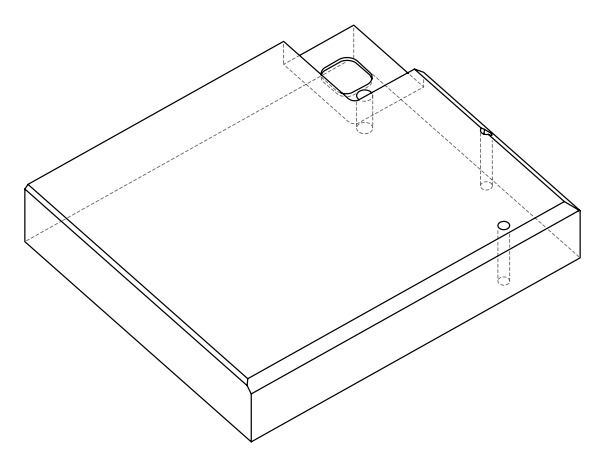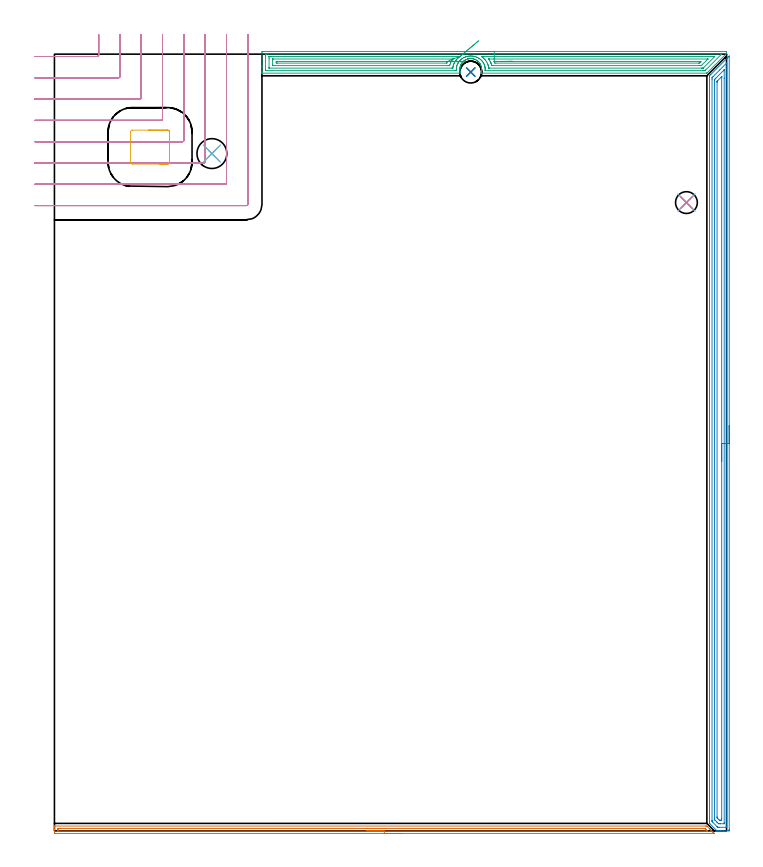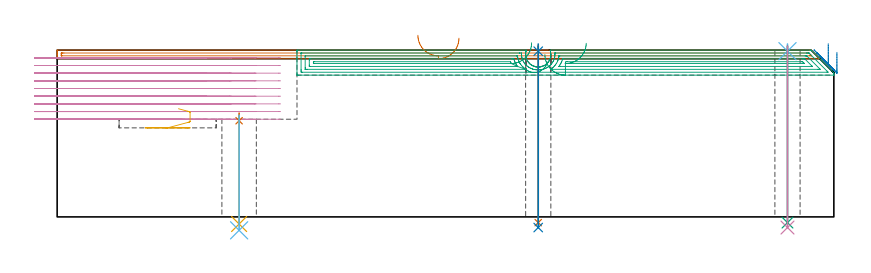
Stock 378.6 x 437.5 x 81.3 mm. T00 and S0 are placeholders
(PLAN: 14 operations, 9 tool changes, 53.7 min)
(1 AREA_MILL | FG_CHAMFER_SURFACE | UGT0205_001 | 6.08 min | 3304 mm3)
(2 AREA_MILL_1 | FG_CHAMFER_SURFACE_1 | UGT0205_001 | 14.04 min | 26900 mm3)
(3 AREA_MILL_2 | FG_CHAMFER_SURFACE_2 | UGT0205_001 | 10.39 min | 19457 mm3)
(4 MILL_CORNER_NOTCH_RECTANGULAR | CORNER_NOTCH_RECTANGULAR | NXT0201_012 | Follow Part, ap 4, ae 75% | 20.95 min | 366515 mm3)
(5 MILL_RECTANGULAR_POCKET | POCKET_RECTANGULAR_STRAIGHT | UGT0201_109 | Follow Part, ap 6.35, ae 75% | 0.31 min | 8172 mm3)
(6 SPOT_DRILL | STEP1HOLE | NXT0321_9005460120000 | 0.03 min | 5 mm3)
(7 SPOT_DRILL_1 | STEP1HOLE_1 | NXT0321_9005460120000 | 0.04 min | 0 mm3)
(8 SPOT_DRILL_2 | STEP1HOLE_2 | NXT0321_9005460120000 | 0.03 min | 0 mm3)
(9 DRILL_THROUGH_HOLE_INTO_CENTER | STEP1HOLE | NXT0301_042 | 0.35 min | 3172 mm3)
(10 DRILL_TO_ENLARGE_THROUGH_HOLE | STEP1HOLE | UGT0301_232 | 0.36 min | 6454 mm3)
(11 DRILL_THROUGH_HOLE_INTO_CENTER_1 | STEP1HOLE_1 | NXT0301_079 | 0.22 min | 4335 mm3)
(12 DRILL_TO_ENLARGE_THROUGH_HOLE_1 | STEP1HOLE_1 | UGT0301_291 | 0.23 min | 6176 mm3)
(13 DRILL_THROUGH_HOLE_INTO_CENTER_2 | STEP1HOLE_2 | NXT0301_042 | 0.35 min | 3108 mm3)
(14 DRILL_TO_ENLARGE_THROUGH_HOLE_2 | STEP1HOLE_2 | UGT0301_232 | 0.36 min | 6225 mm3)
(TOOL UGT0205_001 | Chamfer Mill 20 x 3 x 45 deg. | D20 FL50 Z2)
(TOOL NXT0201_012 | ENDMILL 16mm [2P460-1600-NA 1630] | D16 FL38 Z6)
(TOOL UGT0201_109 | End Mill 25.4 mm | D25.4 FL25 Z2)
(TOOL NXT0321_9005460120000 | NC Spot Drill, 142deg, 12mm, Carbide, Uncoated | D12 PA142 FL30 Z2)
(TOOL NXT0301_042 | Carbide Drill 7.1mm [860.1-0710-057A1-MM 2214] | D7.1 PA140 FL85 Z2)
(TOOL UGT0301_232 | Twist Drill 12.3 mm | D12.3 PA118 FL97 Z2)
(TOOL NXT0301_079 | Carbide Drill 10.8mm [860.1-1080-032A1-MM 2214] | D10.8 PA140 FL55 Z2)
(TOOL UGT0301_291 | Twist Drill 16.8 mm | D16.8 PA118 FL125 Z2)
(OP 1 AREA_MILL)
G17 G21 G94 G90
T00 M6
G54
G17 G0 G90 X195.85 Y-1.5 S1061 M3
G43 Z91.3 H0
Z87.1
G94 G1 X195.812 Z86.228 F250.
X195.698 Z85.364
X195.509 Z84.512
X195.247 Z83.68
X194.913 Z82.874
X194.51 Z82.1
X194.041 Z81.364
X193.51 Z80.672
X192.921 Z80.029
X192.278 Z79.44
X191.586 Z78.909
X190.85 Z78.44
X190.076 Z78.037
X189.27 Z77.703
X188.438 Z77.441
X187.586 Z77.252
X186.721 Z77.138
X185.85 Z77.1
X0.609
X0.254 Y-1.497 Z77.101
X0.01 Y-1.492 Z77.104
X0. Y-1.149 Z77.446
Y-0.871 Z77.724
Y-0.274 Z78.32
Y0.281 Z78.878
Y0.6 Z79.196
Y1.155 Z79.751
Y1.474 Z80.069
Y2.113 Z80.712
Y2.444 Z81.043
X0.002 Y2.574 Z81.166
X0.01 Y2.697 Z81.288
X0.163 Y2.7 Z81.3
X366.627
X367.501 Y2.693 Z81.293
X367.52 Y2.678 Z81.278
X367.853 Y2.349 Z80.946
X369.029 Y1.173 Z79.77
X369.165 Y1.037 Z79.633
X369.305 Y0.896 Z79.494
X369.457 Y0.744 Z79.342
X369.602 Y0.6 Z79.195
X369.752 Y0.45 Z79.047
X369.885 Y0.316 Z78.914
X370.04 Y0.163 Z78.758
X370.54 Y-0.34 Z78.259
X370.793 Y-0.592 Z78.006
X370.913 Y-0.711 Z77.885
X371.472 Y-1.272 Z77.328
X371.607 Y-1.407 Z77.192
X371.686 Y-1.486 Z77.112
X371.688 Y-1.495 Z77.103
X371.686 Y-1.499 Z77.099
X185.85 Y-1.5 Z77.1
Y-0.086 Z78.514
X2.395 Y-0.085 Z78.515
X2.201 Y-0.084 Z78.516
X2.049 Y-0.08 Z78.52
X2.017 Y-0.079 Z78.521
X2.01 Y-0.062 Z78.538
X2.006 Y-0.035 Z78.565
X2.001 Y0.111 Z78.711
X2. Y0.6 Z79.2
Y0.986 Z79.586
X2.003 Y1.115 Z79.715
X2.007 Y1.218 Z79.818
X2.011 Y1.279 Z79.879
X2.045 Y1.28 Z79.88
X2.395 Y1.284 Z79.884
X2.588 Y1.285 Z79.885
X3.287 Y1.286 Z79.886
X365.734 Y1.285 Z79.885
X365.928
X366.277 Y1.281 Z79.881
X366.447 Y1.279 Z79.879
X366.627 Y1.113 Z79.713
X367.148 Y0.6 Z79.2
X367.52 Y0.227 Z78.827
X367.77 Y-0.032 Z78.568
X367.808 Y-0.079 Z78.521
X367.723 Y-0.081 Z78.519
X367.52 Y-0.084 Z78.516
X367.327 Y-0.085 Z78.515
X366.627 Y-0.086 Z78.514
X185.85
X184.978 Z78.552
X184.113 Z78.666
X183.262 Z78.855
X182.43 Z79.117
X181.624 Z79.451
X180.85 Z79.854
X180.114 Z80.323
X179.422 Z80.854
X178.779 Z81.443
X178.189 Z82.086
X177.658 Z82.779
X177.19 Z83.514
X176.787 Z84.288
X176.453 Z85.094
X176.191 Z85.926
X176.002 Z86.778
X175.888 Z87.643
X175.85 Z88.514
G0 Z91.3
M5
M2
(OP 2 AREA_MILL_1)
G17 G21 G94 G90
T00 M6
G54
G17 G0 G90 X380.1 Y228.2 S1061 M3
G43 Z91.3 H0
Z80.2
G94 G1 Y228.162 Z79.328 F250.
Y228.048 Z78.464
Y227.859 Z77.612
Y227.597 Z76.78
Y227.263 Z75.974
Y226.86 Z75.2
Y226.391 Z74.464
Y225.86 Z73.772
Y225.271 Z73.129
Y224.628 Z72.54
Y223.936 Z72.008
Y223.2 Z71.54
Y222.426 Z71.137
Y221.62 Z70.803
Y220.788 Z70.541
Y219.936 Z70.352
Y219.072 Z70.238
Y218.2 Z70.2
Y0.884
X380.098 Y0.621 Z70.202
X380.091 Y0.007 Z70.206
X380.086 Y0.004 Z70.211
X379.469 Y0. Z70.828
X376.786 Z73.509
X375.345 Z74.951
X374.997 Z75.298
X374.3 Z75.999
X373.905 Z76.394
X373.209 Y0.007 Z77.091
X373.2 Y0.01 Z77.099
X373.026 Y0.174 Z77.274
X369.184 Y4.016 Z81.115
X369.007 Y4.195 Z81.292
X369.006 Y4.2 Z81.294
X369. Y5.089 Z81.3
Y425.056
X369.005 Y425.305 Z81.29
X369.631 Y425.931 Z80.669
X379.776 Y436.077 Z70.522
X379.916 Y436.217 Z70.381
X380.078 Y436.375 Z70.22
X380.095 Y436.383 Z70.203
X380.099 Y436.375 Z70.199
X380.1 Y218.2 Z70.2
X378.686 Z71.614
X378.685 Y2.408 Z71.615
X378.684 Y2.298 Z71.616
X378.68 Y2.186 Z71.62
X378.67 Y2.01 Z71.63
X378.574 Y2.007 Z71.726
X378.087 Y2.001 Z72.213
X374.511 Y2. Z75.789
X374.103 Y2.003 Z76.197
X373.695 Y2.01 Z76.605
X373.647 Y2.014 Z76.653
X373.62 Y2.036 Z76.68
X373.565 Y2.087 Z76.735
X373.457 Y2.193 Z76.843
X373.242 Y2.408 Z77.058
X370.561 Y5.089 Z79.739
X370.526 Y5.126 Z79.774
X370.425 Y5.236 Z79.875
X370.418 Y5.648 Z79.882
X370.415 Y5.871 Z79.885
Y423.38
X370.421 Y424.163 Z79.879
X370.425 Y424.263 Z79.875
X370.526 Y424.37 Z79.774
X370.867 Y424.716 Z79.433
X374.78 Y428.631 Z75.52
X378.465 Y432.314 Z71.835
X378.574 Y432.42 Z71.726
X378.677 Y432.516 Z71.623
X378.683 Y432.316 Z71.617
X378.685 Y432.205 Z71.615
X378.686 Y218.2 Z71.614
X377.272 Z73.028
X377.271 Y4.604 Z73.029
X377.269 Y4.195 Z73.031
X377.267 Y4.074 Z73.033
X377.265 Y4.022 Z73.035
X377.176 Y4.01 Z73.124
X376.979 Y4.002 Z73.321
X375.192 Y4. Z75.108
X374.997 Y4.001 Z75.303
X374.294 Y4.004 Z76.006
X374.103 Y4.01 Z76.197
X373.91 Y4.195 Z76.39
X373.209 Y4.891 Z77.091
X373.011 Y5.089 Z77.289
X372.314 Y5.786 Z77.986
X372.12 Y5.982 Z78.18
X371.924 Y6.187 Z78.376
X371.835 Y6.291 Z78.465
X371.833 Y6.347 Z78.467
X371.83 Y6.466 Z78.47
X371.829 Y6.876 Z78.471
X371.828 Y7.361 Z78.472
X371.829 Y422.861 Z78.471
X371.831 Y423.065 Z78.469
X371.833 Y423.167 Z78.467
X371.835 Y423.214 Z78.465
X371.879 Y423.269 Z78.421
X372.093 Y423.49 Z78.207
X372.314 Y423.715 Z77.986
X372.538 Y423.939 Z77.762
X377.008 Y428.408 Z73.292
X377.233 Y428.631 Z73.067
X377.244 Y428.634 Z73.056
X377.264 Y428.631 Z73.036
X377.268 Y428.363 Z73.032
X377.27 Y428.146 Z73.03
X377.272 Y423.985 Z73.028
Y218.2
X375.857 Z74.443
Y6.876
X375.85 Y6.023 Z74.45
X374.997 Y6.001 Z75.303
X374.978 Z75.322
X374.536 Y6.025 Z75.764
X374.103 Y6.451 Z76.197
X373.677 Y6.876 Z76.623
X373.251 Y7.31 Z77.049
X373.243 Y7.735 Z77.057
Y7.769
Y421.482
X373.245 Y421.912 Z77.055
X373.248 Y422.126 Z77.052
X373.25 Y422.177 Z77.05
X373.269 Y422.208 Z77.031
X373.32 Y422.265 Z76.98
X373.425 Y422.376 Z76.875
X375.551 Y424.503 Z74.749
X375.816 Y424.764 Z74.484
X375.846 Y424.791 Z74.454
X375.851 Y424.792 Z74.449
X375.852 Y424.789 Z74.448
X375.855 Y424.745 Z74.445
X375.857 Y424.562 Z74.443
Y218.2
Y217.328 Z74.481
Y216.463 Z74.595
Y215.612 Z74.783
Y214.78 Z75.046
Y213.974 Z75.38
Y213.2 Z75.782
Y212.464 Z76.251
Y211.772 Z76.782
Y211.129 Z77.372
Y210.54 Z78.015
Y210.008 Z78.707
Y209.54 Z79.443
Y209.137 Z80.216
Y208.803 Z81.022
Y208.541 Z81.854
Y208.352 Z82.706
Y208.238 Z83.571
Y208.2 Z84.443
G0 Z91.3
M5
M2
(OP 3 AREA_MILL_2)
G17 G21 G94 G90
T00 M6
G54
G17 G0 G90 X237.75 Y439. S1061 M3
G43 Z91.3 H0
Z79.1
G94 G1 X237.788 Z78.228 F250.
X237.902 Z77.363
X238.091 Z76.512
X238.353 Z75.68
X238.687 Z74.874
X239.09 Z74.1
X239.559 Z73.364
X240.09 Z72.672
X240.679 Z72.029
X241.322 Z71.44
X242.014 Z70.908
X242.75 Z70.44
X243.524 Z70.037
X244.33 Z69.703
X245.162 Z69.441
X246.014 Z69.252
X246.878 Z69.138
X247.75 Z69.1
X378.445
X378.569 Y438.996 Z69.104
X378.59 Y438.993 Z69.105
X378.6 Y438.873 Z69.227
Y438.335 Z69.764
X378.599 Y438.029 Z70.065
X378.59 Y437.899 Z70.194
X378.465 Y437.765 Z70.334
X378.452 Y437.752 Z70.348
X367.897 Y427.196 Z80.903
X367.74 Y427.039 Z81.06
X367.65 Y426.951 Z81.149
X367.495 Y426.803 Z81.289
X367.294 Y426.8 Z81.3
X240.613
X240.293 Y426.805 Z81.291
X240.353 Y427.031 Z81.067
X240.433 Y427.29 Z80.809
X240.477 Y427.473 Z80.626
X240.56 Y427.908 Z80.192
X240.615 Y428.346 Z79.754
X240.639 Y428.782 Z79.318
X240.633 Y429.218 Z78.882
X240.594 Y429.656 Z78.444
X240.523 Y430.091 Z78.009
X240.42 Y430.529 Z77.57
X240.285 Y430.963 Z77.136
X240.149 Y431.327 Z76.773
X240.029 Y431.584 Z76.515
X239.897 Y431.836 Z76.263
X239.721 Y432.121 Z75.977
X239.624 Y432.279 Z75.82
X239.5 Y432.458 Z75.642
X239.325 Y432.709 Z75.391
X239.254 Y432.797 Z75.302
X238.88 Y433.201 Z74.898
X238.482 Y433.58 Z74.517
X238.383 Y433.664 Z74.434
X238.36 Y433.683 Z74.415
X237.919 Y433.996 Z74.101
X237.466 Y434.28 Z73.817
X237.136 Y434.454 Z73.645
X236.857 Y434.576 Z73.524
X236.571 Y434.684 Z73.415
X236.187 Y434.801 Z73.297
X236.126 Y434.82 Z73.279
X235.795 Y434.897 Z73.199
X235.706 Y434.916 Z73.176
X235.677 Y434.923 Z73.17
X235.307 Y434.984 Z73.113
X235.231 Y434.996 Z73.101
X234.919 Y435.022 Z73.076
X234.783 Y435.033 Z73.063
X234.775 Z73.062
X234.612 Z73.058
X234.336 Y435.037 Z73.059
X234.064 Y435.018 Z73.073
X233.923 Y435.012 Z73.086
X233.889 Y435.01 Z73.089
X233.476 Y434.952 Z73.144
X233.44 Y434.947 Z73.149
X233.225 Y434.902 Z73.196
X233.097 Y434.874 Z73.224
X233.03 Y434.859 Z73.237
X232.994 Y434.852 Z73.246
X232.544 Y434.717 Z73.377
X232.1 Y434.555 Z73.541
X231.864 Y434.454 Z73.645
X231.702 Y434.369 Z73.731
X231.531 Y434.279 Z73.821
X231.424 Y434.216 Z73.883
X231.206 Y434.088 Z74.011
X230.972 Y433.924 Z74.175
X230.856 Y433.843 Z74.256
X230.8 Y433.799 Z74.3
X230.519 Y433.581 Z74.517
X230.354 Y433.434 Z74.664
X230.311 Y433.396 Z74.701
X229.973 Y433.046 Z75.051
X229.681 Y432.709 Z75.39
X229.417 Y432.355 Z75.745
X229.353 Y432.247 Z75.853
X229.107 Y431.836 Z76.263
X228.983 Y431.584 Z76.515
X228.894 Y431.403 Z76.695
X228.729 Y430.989 Z77.106
X228.717 Y430.961 Z77.133
X228.638 Y430.706 Z77.389
X228.523 Y430.339 Z77.759
X228.473 Y430.091 Z78.009
X228.465 Y430.035 Z78.065
X228.406 Y429.656 Z78.444
X228.367 Y429.218 Z78.882
X228.361 Y428.782 Z79.318
X228.385 Y428.346 Z79.754
X228.44 Y427.908 Z80.192
X228.52 Y427.473 Z80.627
X228.569 Y427.298 Z80.802
X228.644 Y427.037 Z81.063
X228.665 Y426.969 Z81.13
X228.683 Y426.901 Z81.193
X228.705 Y426.803 Z81.289
X228.569 Y426.8 Z81.3
X117.055
X116.91 Y426.802 Z81.288
X116.902 Y426.935 Z81.157
X116.9 Y427.075 Z81.024
Y427.465 Z80.634
Y428.074 Z80.021
Y430.133 Z77.964
Y430.706 Z77.388
Y431.297 Z76.798
Y438.013 Z70.084
X116.905 Y438.604 Z69.493
X116.91 Y438.992 Z69.105
X117.102 Y438.996 Z69.102
X117.501 Y439. Z69.1
X247.75
Y437.586 Z70.514
X375.323 Y437.585 Z70.515
X375.467 Y437.584 Z70.516
X375.8 Y437.579 Z70.521
X375.646 Y437.408 Z70.692
X375.486 Y437.241 Z70.859
X375.323 Y437.073 Z71.027
X366.805 Y428.555 Z79.545
X366.67 Y428.422 Z79.678
X366.559 Y428.316 Z79.784
X366.485 Y428.246 Z79.854
X366.444 Y428.221 Z79.879
X366.402 Y428.219 Z79.881
X366.257 Y428.216 Z79.884
X365.51 Y428.214 Z79.886
X365.367
X242.861 Y428.215 Z79.885
X242.718 Y428.216 Z79.884
X242.647 Y428.219 Z79.881
X242.62 Y428.221 Z79.879
Y428.242 Z79.858
X242.631 Y428.721 Z79.379
X242.629 Y428.951 Z79.149
X242.621 Y429.275 Z78.825
X242.595 Y429.634 Z78.466
X242.569 Y429.829 Z78.271
X242.508 Y430.207 Z77.893
X242.409 Y430.695 Z77.405
X242.397 Y430.742 Z77.358
X242.111 Y431.584 Z76.516
X241.901 Y432.072 Z76.028
X241.683 Y432.461 Z75.639
X241.505 Y432.756 Z75.344
X241.104 Y433.339 Z74.761
X240.882 Y433.608 Z74.492
X240.613 Y433.899 Z74.201
X240.294 Y434.216 Z73.884
X239.999 Y434.493 Z73.607
X239.721 Y434.712 Z73.388
X239.171 Y435.094 Z73.006
X238.829 Y435.308 Z72.792
X238.333 Y435.581 Z72.519
X237.937 Y435.759 Z72.341
X237.381 Y435.971 Z72.129
X237.045 Y436.077 Z72.023
X236.893 Y436.121 Z71.979
X236.152 Y436.293 Z71.807
X235.761 Y436.356 Z71.744
X235.26 Y436.412 Z71.688
X234.781 Y436.442 Z71.658
X234.368 Y436.446 Z71.654
X233.907 Y436.425 Z71.675
X233.476 Y436.387 Z71.713
X233.105 Y436.337 Z71.763
X232.584 Y436.236 Z71.864
X232.364 Y436.188 Z71.912
X231.692 Y435.998 Z72.102
X231.672 Y435.991 Z72.109
X231.614 Y435.971 Z72.129
X231.03 Y435.745 Z72.355
X230.935 Y435.705 Z72.395
X230.8 Y435.643 Z72.457
X230.432 Y435.455 Z72.645
X229.908 Y435.161 Z72.939
X229.866 Y435.135 Z72.965
X229.805 Y435.094 Z73.006
X229.35 Y434.764 Z73.336
X229.016 Y434.503 Z73.597
X228.86 Y434.369 Z73.731
X228.693 Y434.216 Z73.884
X228.415 Y433.93 Z74.17
X228.123 Y433.614 Z74.486
X227.997 Y433.463 Z74.637
X227.9 Y433.339 Z74.761
X227.619 Y432.958 Z75.142
X227.311 Y432.461 Z75.639
X227.282 Y432.412 Z75.688
X227.231 Y432.323 Z75.777
X226.992 Y431.819 Z76.281
X226.898 Y431.584 Z76.516
X226.747 Y431.182 Z76.918
X226.599 Y430.706 Z77.394
X226.545 Y430.503 Z77.597
X226.426 Y429.829 Z78.271
X226.415 Y429.754 Z78.346
X226.387 Y429.371 Z78.729
X226.364 Y428.951 Z79.149
X226.363 Y428.928 Z79.172
X226.339 Y428.221 Z79.879
X226.192 Y428.219 Z79.881
X225.447 Y428.215 Z79.885
X225.304 Y428.214 Z79.886
X119.285 Y428.215 Z79.885
X119.141
X118.938 Y428.219 Z79.881
X118.918 Y428.221 Z79.879
X118.91 Y428.229 Z79.871
X118.904 Y428.256 Z79.844
X118.902 Y428.283 Z79.817
X118.9 Y428.452 Z79.648
Y436.35 Z71.75
X118.902 Y436.849 Z71.251
X118.906 Y437.222 Z70.878
X118.92 Y437.579 Z70.521
X119.285 Y437.584 Z70.516
X119.429 Y437.585 Z70.515
X247.75 Y437.586 Z70.514
Y436.172 Z71.928
X370.862 Y436.171 Z71.929
X371.552 Y436.17 Z71.93
X371.754 Y436.168 Z71.932
X371.94 Y436.165 Z71.935
X371.754 Y435.954 Z72.146
X365.569 Y429.77 Z78.33
X365.51 Y429.713 Z78.387
X365.419 Y429.636 Z78.464
X365.337 Y429.633 Z78.467
X365.165 Y429.631 Z78.469
X364.821 Y429.629 Z78.471
X364.617
X245.074
X244.87
X244.734 Y429.632 Z78.468
X244.628 Y429.635 Z78.465
X244.612 Y429.639 Z78.461
X244.608 Y429.648 Z78.452
X244.602 Y429.674 Z78.426
X244.578 Y429.829 Z78.271
X244.491 Y430.402 Z77.698
X244.424 Y430.706 Z77.394
X244.376 Y430.906 Z77.194
X244.182 Y431.563 Z76.537
X244.171 Y431.594 Z76.506
X243.97 Y432.12 Z75.98
X243.82 Y432.461 Z75.639
X243.401 Y433.229 Z74.871
X243.332 Y433.339 Z74.761
X243.289 Y433.405 Z74.695
X242.95 Y433.888 Z74.212
X242.696 Y434.216 Z73.884
X242.397 Y434.554 Z73.546
X241.863 Y435.094 Z73.006
X241.505 Y435.423 Z72.677
X241.194 Y435.668 Z72.432
X240.774 Y435.971 Z72.129
X240.613 Y436.087 Z72.013
X240.518 Y436.158 Z71.942
X240.546 Y436.167 Z71.933
X240.56 Y436.169 Z71.931
X240.613 Y436.17 Z71.93
X241.302 Y436.172 Z71.928
X241.505
X247.75
Y434.757 Z73.343
X367.971
X368.036 Y434.755 Z73.345
X368.084 Y434.751 Z73.349
X368.088 Y434.749 Z73.351
X368.081 Y434.739 Z73.361
X367.998 Y434.65 Z73.45
X367.874 Y434.523 Z73.577
X364.617 Y431.267 Z76.833
X364.423 Y431.081 Z77.019
X364.394 Y431.055 Z77.045
X364.359 Y431.05 Z77.05
X364.271 Y431.047 Z77.053
X363.725 Y431.043 Z77.057
X363.383
X246.858
X246.512 Y431.046 Z77.054
X246.425 Y431.05 Z77.05
X246.388 Y431.053 Z77.047
X246.378 Y431.082 Z77.018
X246.335 Y431.221 Z76.879
X246.216 Y431.584 Z76.516
X245.966 Y432.337 Z75.763
X245.919 Y432.461 Z75.639
X245.891 Y432.535 Z75.565
X245.639 Y433.054 Z75.046
X245.48 Y433.339 Z74.761
X245.074 Y434.038 Z74.062
X244.955 Y434.216 Z73.884
X244.589 Y434.753 Z73.347
X244.594 Y434.754 Z73.346
X244.661 Y434.756 Z73.344
X244.799 Y434.757 Z73.343
X245.074
X247.75
Y433.343 Z74.757
X363.721
X364.228 Y433.339 Z74.761
X363.983 Y433.085 Z75.015
X363.725 Y432.824 Z75.276
X363.541 Y432.643 Z75.457
X363.351 Y432.461 Z75.639
X362.838 Y432.457 Z75.643
X248.647
X247.991 Y432.461 Z75.639
X247.75 Y433.065 Z75.035
X247.633 Y433.339 Z74.761
X247.746 Y433.343 Z74.757
X247.75
X248.622 Y433.356 Z74.782
X249.488 Y433.369 Z74.883
X250.343 Y433.381 Z75.06
X251.178 Y433.394 Z75.31
X251.989 Y433.405 Z75.632
X252.769 Y433.417 Z76.023
X253.511 Y433.428 Z76.481
X254.211 Y433.438 Z77.002
X254.863 Y433.448 Z77.582
X255.461 Y433.456 Z78.216
X256.002 Y433.464 Z78.9
X256.482 Y433.471 Z79.629
X256.896 Y433.478 Z80.397
X257.242 Y433.483 Z81.198
X257.516 Y433.487 Z82.026
X257.717 Y433.49 Z82.875
X257.844 Y433.491 Z83.738
X257.895 Y433.492 Z84.609
G0 X239. Y445.091 Z74.912
G1 X238.614 Y444.765 Z74.201
X238.183 Y444.4 Z73.536
X237.709 Y444. Z72.923
X237.196 Y443.566 Z72.366
X236.648 Y443.103 Z71.87
X236.069 Y442.613 Z71.438
X235.463 Y442.101 Z71.074
X234.836 Y441.571 Z70.781
X234.192 Y441.026 Z70.56
X233.535 Y440.471 Z70.414
X232.871 Y439.909 Z70.343
X232.205 Y439.346 Z70.349
X231.541 Y438.785 Z70.43
X230.886 Y438.231 Z70.587
X230.243 Y437.688 Z70.817
X229.619 Y437.16 Z71.121
X229.017 Y436.651 Z71.494
X228.442 Y436.165 Z71.935
X228.283 Y436.03 Z72.07
X228.21 Y435.971 Z72.129
X227.659 Y435.551 Z72.549
X227.231 Y435.198 Z72.902
X227.176 Y435.148 Z72.952
X227.119 Y435.094 Z73.006
X226.738 Y434.701 Z73.399
X226.339 Y434.266 Z73.834
X226.316 Y434.239 Z73.861
X226.298 Y434.216 Z73.884
X225.936 Y433.735 Z74.365
X225.83 Y433.59 Z74.51
X225.669 Y433.339 Z74.761
X225.585 Y433.203 Z74.897
X225.447 Y432.972 Z75.128
X225.272 Y432.633 Z75.467
X225.191 Y432.461 Z75.639
X224.997 Y432.027 Z76.073
X224.829 Y431.584 Z76.516
X224.761 Y431.381 Z76.719
X224.556 Y430.706 Z77.394
X224.555 Y430.699 Z77.401
X224.432 Y429.95 Z78.15
X224.414 Y429.829 Z78.271
X224.388 Y429.65 Z78.45
X224.38 Y429.635 Z78.465
X224.314 Y429.633 Z78.467
X224.206 Y429.63 Z78.47
X224.07 Y429.629 Z78.471
X223.866 Y429.628 Z78.472
X121.069 Y429.629 Z78.471
X121.001 Y429.63 Z78.47
X120.948 Y429.633 Z78.467
X120.919 Y429.635 Z78.465
X120.91 Y429.663 Z78.437
X120.905 Y429.829 Z78.271
X120.901 Y429.994 Z78.106
X120.9 Y435.26 Z72.84
X120.902 Y435.971 Z72.129
X120.904 Y436.134 Z71.966
X120.909 Y436.158 Z71.942
X120.921 Y436.165 Z71.935
X120.968 Y436.167 Z71.933
X121.069 Y436.169 Z71.931
X121.758 Y436.171 Z71.929
X121.961 Y436.172 Z71.928
X227.92 Y436.171 Z71.929
X228.123 Y436.17 Z71.93
X228.327 Y436.167 Z71.933
X228.442 Y436.165 Z71.935
X224.418 Y434.75 Z73.35
Y434.746 Z73.354
X224.403 Y434.721 Z73.379
X224.036 Y434.216 Z73.884
X223.892 Y433.991 Z74.109
X223.663 Y433.622 Z74.478
X223.561 Y433.439 Z74.661
X223.508 Y433.339 Z74.761
X223.267 Y432.851 Z75.249
X223.093 Y432.461 Z75.639
X223.004 Y432.232 Z75.868
X222.771 Y431.59 Z76.51
X222.651 Y431.202 Z76.898
X222.604 Y431.05 Z77.05
X222.424 Y431.047 Z77.053
X221.879 Y431.044 Z77.056
X221.536 Y431.043 Z77.057
X123.403
X123.025 Y431.045 Z77.055
X122.95 Y431.047 Z77.053
X122.921 Y431.049 Z77.051
X122.91 Y431.076 Z77.024
X122.9 Y431.584 Z76.516
Y434.17 Z73.93
Y434.216 Z73.884
X122.907 Y434.632 Z73.468
X122.91 Y434.735 Z73.365
X122.915 Y434.751 Z73.349
X122.946 Y434.753 Z73.347
X123.012 Y434.755 Z73.345
X123.196 Y434.757 Z73.343
X224.24
X224.344 Y434.756 Z73.344
X224.408 Y434.752 Z73.348
X224.418 Y434.75 Z73.35
X221.369 Y433.339 Z74.761
X221.258 Y433.071 Z75.029
X221.004 Y432.461 Z75.639
X220.99 Y432.458 Z75.642
X220.986
X125.534 Y432.457 Z75.643
X124.91 Y432.461 Z75.639
X124.905 Y433.076 Z75.024
X124.91 Y433.339 Z74.761
X125.525 Y433.343 Z74.757
X220.982
X221.369 Y433.339 Z74.761
X222.24 Y433.329 Z74.809
X223.103 Y433.319 Z74.933
X223.953 Y433.31 Z75.131
X224.782 Y433.3 Z75.403
X225.584 Y433.291 Z75.746
X226.353 Y433.283 Z76.157
X227.083 Y433.274 Z76.634
X227.769 Y433.267 Z77.173
X228.406 Y433.26 Z77.77
X228.988 Y433.253 Z78.419
X229.511 Y433.247 Z79.117
X229.972 Y433.242 Z79.858
X230.366 Y433.237 Z80.637
X230.69 Y433.234 Z81.446
X230.943 Y433.231 Z82.281
X231.123 Y433.229 Z83.135
X231.227 Y433.228 Z84.001
X231.255 Y433.227 Z84.873
G0 Z91.3
M5
M2
(OP 4 MILL_CORNER_NOTCH_RECTANGULAR)
G17 G21 G94 G90
T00 M6
G54
G17 G0 G90 X-11. Y436.2 S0 M3
G43 Z91.3 H1
Z77.555
G94 G1 X-8. F250.
X24.106 F500.
G3 X24.9 Y436.994 R0.8
G1 Y445.279
Y445.5
X24.908 Y448.5 F250.
G0 Z91.3
X-11. Y424.2
Z77.555
G1 X-8.
X36.106 F500.
G3 X36.9 Y424.994 R0.8
G1 Y445.279
Y445.5
X36.91 Y448.5 F250.
G0 Z91.3
X-11. Y412.2
Z77.555
G1 X-8.
X48.106 F500.
G3 X48.9 Y412.994 R0.8
G1 Y445.279
Y445.5
X48.911 Y448.5 F250.
G0 Z91.3
X-11. Y400.2
Z77.555
G1 X-8.
X60.105 F500.
G3 X60.9 Y400.995 R0.8
G1 Y445.279
X60.901 Y445.5
X60.914 Y448.5 F250.
G0 Z91.3
X-11. Y388.2
Z77.555
G1 X-8.
X72.105 F500.
G3 X72.9 Y388.995 R0.8
G1 Y445.279
X72.901 Y445.5
X72.919 Y448.5 F250.
G0 Z91.3
X-11. Y376.2
Z77.555
G1 X-8.
X84.105 F500.
G3 X84.9 Y376.995 R0.8
G1 Y445.279
G2 X84.901 Y445.5 R24.
G1 X84.929 Y448.5 F250.
G0 Z91.3
X-11. Y364.2
Z77.555
G1 X-8.
X96.104 F500.
G3 X96.9 Y364.996 R0.8
G1 Y445.279
G2 X96.902 Y445.5 R12.
G1 X96.957 Y448.499 F250.
G0 Z91.3
X-11. Y352.2
Z77.555
G1 X-8.
X108.104 F500.
G3 X108.9 Y352.996 R0.8
G1 Y445.279
Y448.279 F250.
G0 Z91.3
X-11. Y436.2
Z73.811
G1 X-8.
X24.107 F500.
G3 X24.9 Y436.993 R0.8
G1 Y445.5
Y448.5 F250.
G0 Z91.3
X-11. Y424.2
Z73.811
G1 X-8.
X36.106 F500.
G3 X36.9 Y424.994 R0.8
G1 Y445.5
Y448.5 F250.
G0 Z91.3
X-11. Y412.2
Z73.811
G1 X-8.
X48.106 F500.
G3 X48.9 Y412.994 R0.8
G1 Y445.5
Y448.5 F250.
G0 Z91.3
X-11. Y400.2
Z73.811
G1 X-8.
X60.105 F500.
G3 X60.9 Y400.995 R0.8
G1 Y445.5
Y448.5 F250.
G0 Z91.3
X-11. Y388.2
Z73.811
G1 X-8.
X72.105 F500.
G3 X72.9 Y388.995 R0.8
G1 Y445.5
Y448.5 F250.
G0 Z91.3
X-11. Y376.2
Z73.811
G1 X-8.
X84.105 F500.
G3 X84.9 Y376.995 R0.8
G1 Y445.5
Y448.5 F250.
G0 Z91.3
X-11. Y364.2
Z73.811
G1 X-8.
X96.105 F500.
G3 X96.9 Y364.995 R0.8
G1 Y445.5
Y448.5 F250.
G0 Z91.3
X-11. Y352.2
Z73.811
G1 X-8.
X108.104 F500.
G3 X108.9 Y352.996 R0.8
G1 Y445.5
Y448.5 F250.
G0 Z91.3
X-11. Y436.2
Z70.067
G1 X-8.
X24.107 F500.
G3 X24.9 Y436.993 R0.8
G1 Y445.5
Y448.5 F250.
G0 Z91.3
X-11. Y424.2
Z70.067
G1 X-8.
X36.106 F500.
G3 X36.9 Y424.994 R0.8
G1 Y445.5
Y448.5 F250.
G0 Z91.3
X-11. Y412.2
Z70.067
G1 X-8.
X48.106 F500.
G3 X48.9 Y412.994 R0.8
G1 Y445.5
Y448.5 F250.
G0 Z91.3
X-11. Y400.2
Z70.067
G1 X-8.
X60.105 F500.
G3 X60.9 Y400.995 R0.8
G1 Y445.5
Y448.5 F250.
G0 Z91.3
X-11. Y388.2
Z70.067
G1 X-8.
X72.105 F500.
G3 X72.9 Y388.995 R0.8
G1 Y445.5
Y448.5 F250.
G0 Z91.3
X-11. Y376.2
Z70.067
G1 X-8.
X84.105 F500.
G3 X84.9 Y376.995 R0.8
G1 Y445.5
Y448.5 F250.
G0 Z91.3
X-11. Y364.2
Z70.067
G1 X-8.
X96.105 F500.
G3 X96.9 Y364.995 R0.8
G1 Y445.5
Y448.5 F250.
G0 Z91.3
X-11. Y352.2
Z70.067
G1 X-8.
X108.104 F500.
G3 X108.9 Y352.996 R0.8
G1 Y445.5
Y448.5 F250.
G0 Z91.3
X-11. Y436.2
Z66.322
G1 X-8.
X24.107 F500.
G3 X24.9 Y436.993 R0.8
G1 Y445.5
Y448.5 F250.
G0 Z91.3
X-11. Y424.2
Z66.322
G1 X-8.
X36.106 F500.
G3 X36.9 Y424.994 R0.8
G1 Y445.5
Y448.5 F250.
G0 Z91.3
X-11. Y412.2
Z66.322
G1 X-8.
X48.106 F500.
G3 X48.9 Y412.994 R0.8
G1 Y445.5
Y448.5 F250.
G0 Z91.3
X-11. Y400.2
Z66.322
G1 X-8.
X60.105 F500.
G3 X60.9 Y400.995 R0.8
G1 Y445.5
Y448.5 F250.
G0 Z91.3
X-11. Y388.2
Z66.322
G1 X-8.
X72.105 F500.
G3 X72.9 Y388.995 R0.8
G1 Y445.5
Y448.5 F250.
G0 Z91.3
X-11. Y376.2
Z66.322
G1 X-8.
X84.105 F500.
G3 X84.9 Y376.995 R0.8
G1 Y445.5
Y448.5 F250.
G0 Z91.3
X-11. Y364.2
Z66.322
G1 X-8.
X96.105 F500.
G3 X96.9 Y364.995 R0.8
G1 Y445.5
Y448.5 F250.
G0 Z91.3
X-11. Y352.2
Z66.322
G1 X-8.
X108.104 F500.
G3 X108.9 Y352.996 R0.8
G1 Y445.5
Y448.5 F250.
G0 Z91.3
X-11. Y436.2
Z62.578
G1 X-8.
X24.107 F500.
G3 X24.9 Y436.993 R0.8
G1 Y445.5
Y448.5 F250.
G0 Z91.3
X-11. Y424.2
Z62.578
G1 X-8.
X36.106 F500.
G3 X36.9 Y424.994 R0.8
G1 Y445.5
Y448.5 F250.
G0 Z91.3
X-11. Y412.2
Z62.578
G1 X-8.
X48.106 F500.
G3 X48.9 Y412.994 R0.8
G1 Y445.5
Y448.5 F250.
G0 Z91.3
X-11. Y400.2
Z62.578
G1 X-8.
X60.105 F500.
G3 X60.9 Y400.995 R0.8
G1 Y445.5
Y448.5 F250.
G0 Z91.3
X-11. Y388.2
Z62.578
G1 X-8.
X72.105 F500.
G3 X72.9 Y388.995 R0.8
G1 Y445.5
Y448.5 F250.
G0 Z91.3
X-11. Y376.2
Z62.578
G1 X-8.
X84.105 F500.
G3 X84.9 Y376.995 R0.8
G1 Y445.5
Y448.5 F250.
G0 Z91.3
X-11. Y364.2
Z62.578
G1 X-8.
X96.105 F500.
G3 X96.9 Y364.995 R0.8
G1 Y445.5
Y448.5 F250.
G0 Z91.3
X-11. Y352.2
Z62.578
G1 X-8.
X108.104 F500.
G3 X108.9 Y352.996 R0.8
G1 Y445.5
Y448.5 F250.
G0 Z91.3
X-11. Y436.2
Z58.833
G1 X-8.
X24.107 F500.
G3 X24.9 Y436.993 R0.8
G1 Y445.5
Y448.5 F250.
G0 Z91.3
X-11. Y424.2
Z58.833
G1 X-8.
X36.106 F500.
G3 X36.9 Y424.994 R0.8
G1 Y445.5
Y448.5 F250.
G0 Z91.3
X-11. Y412.2
Z58.833
G1 X-8.
X48.106 F500.
G3 X48.9 Y412.994 R0.8
G1 Y445.5
Y448.5 F250.
G0 Z91.3
X-11. Y400.2
Z58.833
G1 X-8.
X60.105 F500.
G3 X60.9 Y400.995 R0.8
G1 Y445.5
Y448.5 F250.
G0 Z91.3
X-11. Y388.2
Z58.833
G1 X-8.
X72.105 F500.
G3 X72.9 Y388.995 R0.8
G1 Y445.5
Y448.5 F250.
G0 Z91.3
X-11. Y376.2
Z58.833
G1 X-8.
X84.105 F500.
G3 X84.9 Y376.995 R0.8
G1 Y445.5
Y448.5 F250.
G0 Z91.3
X-11. Y364.2
Z58.833
G1 X-8.
X96.105 F500.
G3 X96.9 Y364.995 R0.8
G1 Y445.5
Y448.5 F250.
G0 Z91.3
X-11. Y352.2
Z58.833
G1 X-8.
X108.104 F500.
G3 X108.9 Y352.996 R0.8
G1 Y445.5
Y448.5 F250.
G0 Z91.3
X-11. Y436.2
Z55.089
G1 X-8.
X24.107 F500.
G3 X24.9 Y436.993 R0.8
G1 Y445.5
Y448.5 F250.
G0 Z91.3
X-11. Y424.2
Z55.089
G1 X-8.
X36.106 F500.
G3 X36.9 Y424.994 R0.8
G1 Y445.5
Y448.5 F250.
G0 Z91.3
X-11. Y412.2
Z55.089
G1 X-8.
X48.106 F500.
G3 X48.9 Y412.994 R0.8
G1 Y445.5
Y448.5 F250.
G0 Z91.3
X-11. Y400.2
Z55.089
G1 X-8.
X60.105 F500.
G3 X60.9 Y400.995 R0.8
G1 Y445.5
Y448.5 F250.
G0 Z91.3
X-11. Y388.2
Z55.089
G1 X-8.
X72.105 F500.
G3 X72.9 Y388.995 R0.8
G1 Y445.5
Y448.5 F250.
G0 Z91.3
X-11. Y376.2
Z55.089
G1 X-8.
X84.105 F500.
G3 X84.9 Y376.995 R0.8
G1 Y445.5
Y448.5 F250.
G0 Z91.3
X-11. Y364.2
Z55.089
G1 X-8.
X96.105 F500.
G3 X96.9 Y364.995 R0.8
G1 Y445.5
Y448.5 F250.
G0 Z91.3
X-11. Y352.2
Z55.089
G1 X-8.
X108.104 F500.
G3 X108.9 Y352.996 R0.8
G1 Y445.5
Y448.5 F250.
G0 Z91.3
X-11. Y436.2
Z51.344
G1 X-8.
X24.107 F500.
G3 X24.9 Y436.993 R0.8
G1 Y445.5
Y448.5 F250.
G0 Z91.3
X-11. Y424.2
Z51.344
G1 X-8.
X36.106 F500.
G3 X36.9 Y424.994 R0.8
G1 Y445.5
Y448.5 F250.
G0 Z91.3
X-11. Y412.2
Z51.344
G1 X-8.
X48.106 F500.
G3 X48.9 Y412.994 R0.8
G1 Y445.5
Y448.5 F250.
G0 Z91.3
X-11. Y400.2
Z51.344
G1 X-8.
X60.105 F500.
G3 X60.9 Y400.995 R0.8
G1 Y445.5
Y448.5 F250.
G0 Z91.3
X-11. Y388.2
Z51.344
G1 X-8.
X72.105 F500.
G3 X72.9 Y388.995 R0.8
G1 Y445.5
Y448.5 F250.
G0 Z91.3
X-11. Y376.2
Z51.344
G1 X-8.
X84.105 F500.
G3 X84.9 Y376.995 R0.8
G1 Y445.5
Y448.5 F250.
G0 Z91.3
X-11. Y364.2
Z51.344
G1 X-8.
X96.105 F500.
G3 X96.9 Y364.995 R0.8
G1 Y445.5
Y448.5 F250.
G0 Z91.3
X-11. Y352.2
Z51.344
G1 X-8.
X108.104 F500.
G3 X108.9 Y352.996 R0.8
G1 Y445.5
Y448.5 F250.
G0 Z91.3
X-11. Y436.2
Z47.6
G1 X-8.
X24.107 F500.
G3 X24.9 Y436.993 R0.8
G1 Y445.5
Y448.5 F250.
G0 Z91.3
X-11. Y424.2
Z47.6
G1 X-8.
X36.106 F500.
G3 X36.9 Y424.994 R0.8
G1 Y445.5
Y448.5 F250.
G0 Z91.3
X-11. Y412.2
Z47.6
G1 X-8.
X48.106 F500.
G3 X48.9 Y412.994 R0.8
G1 Y445.5
Y448.5 F250.
G0 Z91.3
X-11. Y400.2
Z47.6
G1 X-8.
X60.105 F500.
G3 X60.9 Y400.995 R0.8
G1 Y445.5
Y448.5 F250.
G0 Z91.3
X-11. Y388.2
Z47.6
G1 X-8.
X72.105 F500.
G3 X72.9 Y388.995 R0.8
G1 Y445.5
Y448.5 F250.
G0 Z91.3
X-11. Y376.2
Z47.6
G1 X-8.
X84.105 F500.
G3 X84.9 Y376.995 R0.8
G1 Y445.5
Y448.5 F250.
G0 Z91.3
X-11. Y364.2
Z47.6
G1 X-8.
X96.105 F500.
G3 X96.9 Y364.995 R0.8
G1 Y445.5
Y448.5 F250.
G0 Z91.3
X-11. Y352.2
Z47.6
G1 X-8.
X108.104 F500.
G3 X108.9 Y352.996 R0.8
G1 Y445.5
Y448.5 F250.
G0 Z91.3
M5
M2
(OP 5 MILL_RECTANGULAR_POCKET)
G17 G21 G94 G90
T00 M6
G54
G17 G0 G90 X59.144 Y375.6 S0 M3
G43 Z91.3 H0
Z52.717
G94 G1 X63.7 Z51.496 F250.
X63.805 Z51.468
X64.053 Y375.653 Z51.4
X64.283 Y375.761 Z51.332
X64.481 Y375.919 Z51.264
X64.639 Y376.117 Z51.196
X64.747 Y376.347 Z51.128
X64.8 Y376.595 Z51.06
Y393.705 Z46.475
X64.747 Y393.953 Z46.407
X64.639 Y394.183 Z46.339
X64.481 Y394.381 Z46.271
X64.283 Y394.539 Z46.203
X64.053 Y394.647 Z46.135
X63.805 Y394.7 Z46.067
X63.7 Z46.039
X53.85 Z43.4
X44. F500.
G3 X42.9 Y393.6 R1.1
G1 Y376.7
G3 X44. Y375.6 R1.1
G1 X63.7
G3 X64.8 Y376.7 R1.1
G1 Y393.6
G3 X63.7 Y394.7 R1.1
G1 X53.85
X52.85
G0 Z91.3
M5
M2
(OP 6 SPOT_DRILL)
G17 G21 G94 G90
T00 M6
G54
G17 G0 G90 X356. Y353.9 S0 M3
G43 Z91.3 H0
G94 G81 G98 Z80.771 F250. R84.3
G80
M5
M2
(OP 7 SPOT_DRILL_1)
G17 G21 G94 G90
T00 M6
G54
G17 G0 G90 X88.7 Y381.5 S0 M3
G43 Z91.3 H0
G94 G81 G98 Z46.877 F250. R50.6
G80
M5
M2
(OP 8 SPOT_DRILL_2)
G17 G21 G94 G90
T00 M6
G54
G17 G0 G90 X234.5 Y427.4 S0 M3
G43 Z91.3 H0
G94 G81 G98 Z80.771 F250. R84.3
G80
M5
M2
(OP 9 DRILL_THROUGH_HOLE_INTO_CENTER)
G17 G21 G94 G90
T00 M6
G54
G17 G0 G90 X356. Y353.9 S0 M3
G43 Z91.3 H1
G94 G73 G98 Z-2.792 F250. Q7.008 R83.3
G80
M5
M2
(OP 10 DRILL_TO_ENLARGE_THROUGH_HOLE)
G17 G21 G94 G90
T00 M6
G54
G17 G0 G90 X356. Y353.9 S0 M3
G43 Z91.3 H0
G94 G73 G98 Z-5.195 F250. Q10.812 R83.3
G80
M5
M2
(OP 11 DRILL_THROUGH_HOLE_INTO_CENTER_1)
G17 G21 G94 G90
T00 M6
G54
G17 G0 G90 X88.7 Y381.5 S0 M3
G43 Z91.3 H1
G94 G73 G98 Z-3.465 F250. Q10.213 R49.6
G80
M5
M2
(OP 12 DRILL_TO_ENLARGE_THROUGH_HOLE_1)
G17 G21 G94 G90
T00 M6
G54
G17 G0 G90 X88.7 Y381.5 S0 M3
G43 Z91.3 H0
G94 G73 G98 Z-6.547 F250. Q13.537 R49.6
G80
M5
M2
(OP 13 DRILL_THROUGH_HOLE_INTO_CENTER_2)
G17 G21 G94 G90
T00 M6
G54
G17 G0 G90 X234.5 Y427.4 S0 M3
G43 Z91.3 H1
G94 G73 G98 Z-2.792 F250. Q7.008 R83.3
G80
M5
M2
(OP 14 DRILL_TO_ENLARGE_THROUGH_HOLE_2)
G17 G21 G94 G90
T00 M6
G54
G17 G0 G90 X234.5 Y427.4 S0 M3
G43 Z91.3 H0
G94 G73 G98 Z-5.195 F250. Q10.812 R83.3
G80
M5
M2
